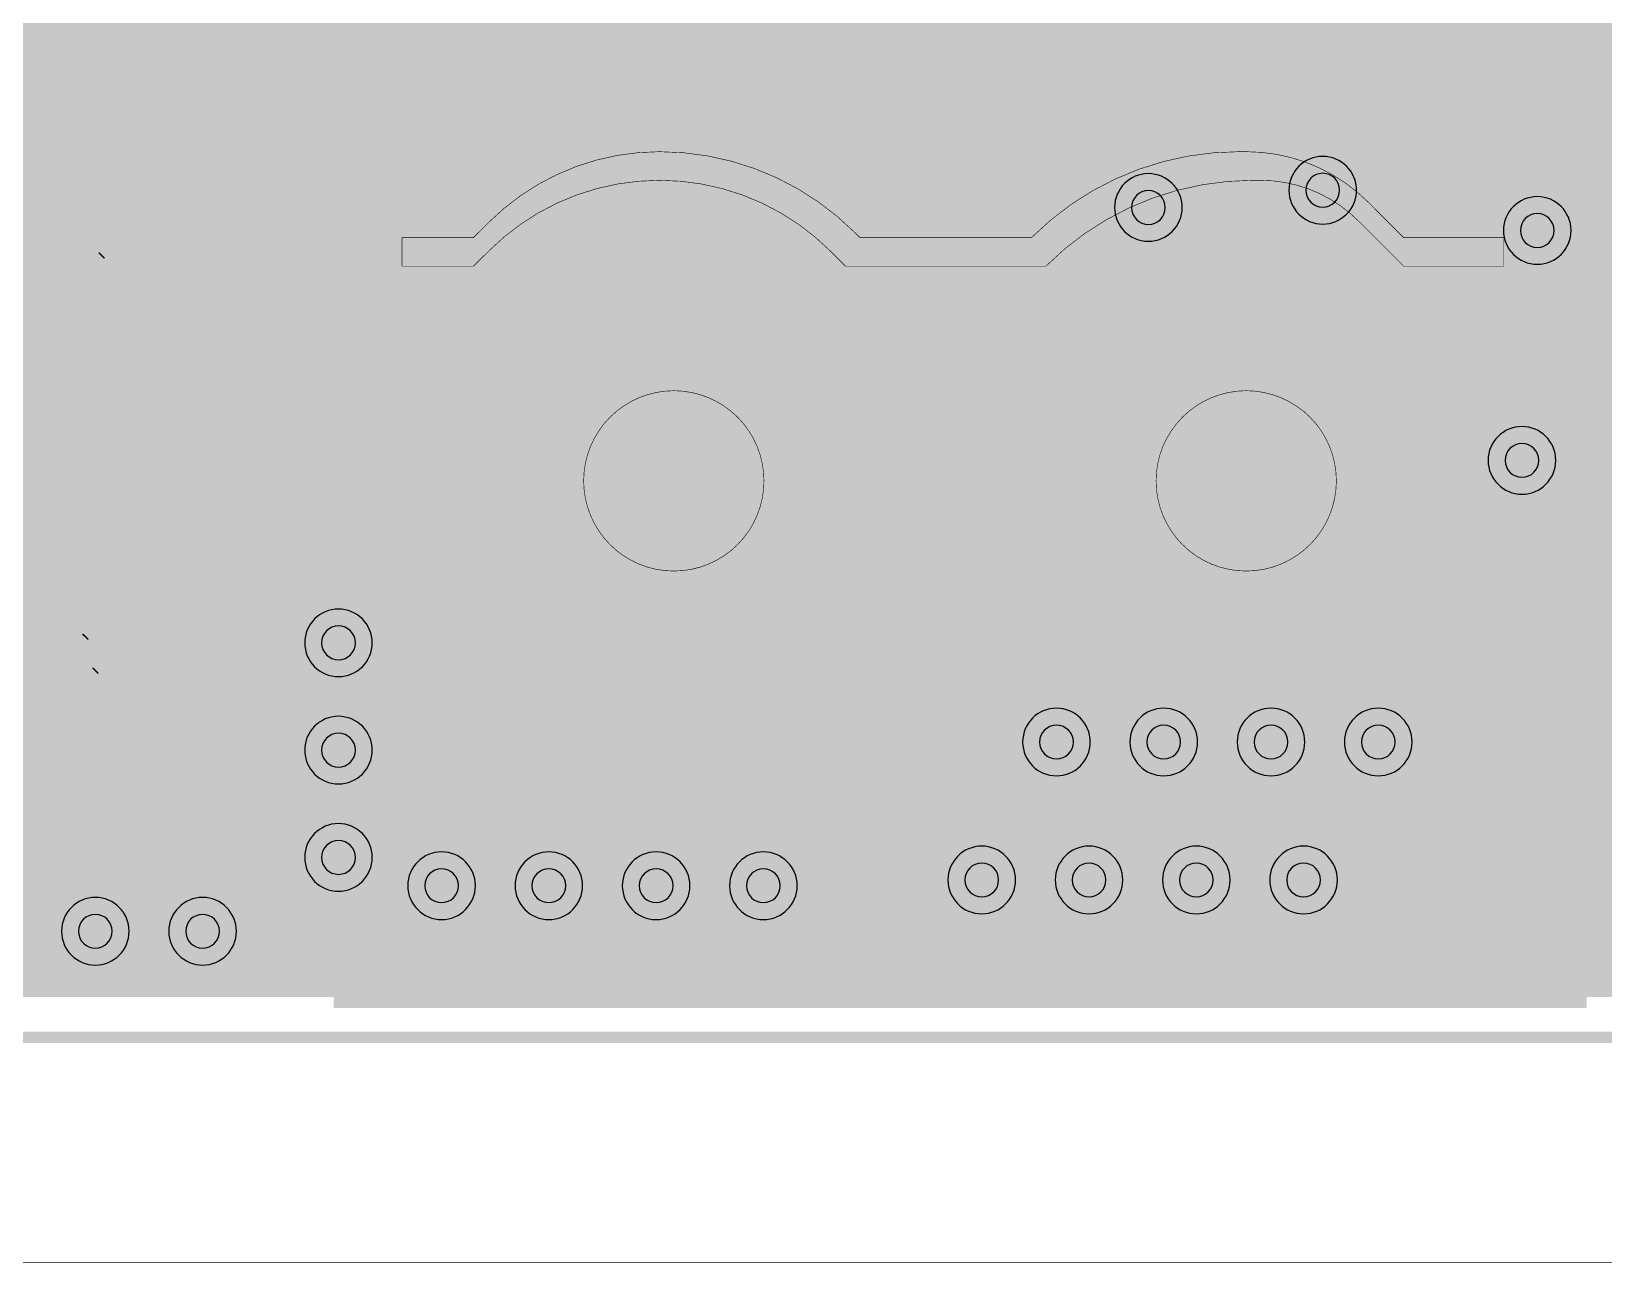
# Model space of a CAD drawing. Header units: millimetres. Extents: x -2 to 135, y -2 to 106.
# Drawn here: x 56.91 to 70.86, y -2 to 8.92 of the extents above; entities that cross this region are included whole.
import ezdxf

# ---------------------------------------------------------------- set-up
doc = ezdxf.new("R2010")
doc.units = ezdxf.units.MM
doc.header["$MEASUREMENT"] = 0
for name, color, linetype, true_color in [('Board-Outline-Layer', 7, 'Continuous', 0xff00ff), ('Bottom-Layer', 7, 'Continuous', 0x0000ff), ('Bottom-Paste-Mask-Layer', 7, 'Continuous', 0x800000), ('Bottom-Solder-Mask-Layer', 7, 'Continuous', 0xaa00ff), ('Custom2', 7, 'Continuous', 0x6969e9), ('Document-Layer', 7, 'Continuous', 0x6464ff), ('Hole-Layer', 7, 'Continuous', 0x222222), ('Multi-Layer', 7, 'Continuous', 0xc0c0c0), ('Pin-Soldering-Layer', 7, 'Continuous', 0xcc9999), ('Top-Layer', 7, 'Continuous', 0xff0000), ('Top-Paste-Mask-Layer', 7, 'Continuous', 0x808080), ('Top-Silkscreen-Layer', 7, 'Continuous', 0xffcc00), ('Top-Solder-Mask-Layer', 7, 'Continuous', 0x800080)]:
    doc.layers.add(name, color=color, linetype=linetype, true_color=true_color)

msp = doc.modelspace()

# ---------------------------------------------------------------- hatches: boundary and pattern name
at = {"layer": 'Bottom-Layer'}
for points in [[(126.424, 0.358), (41.676, 0.358), (42.32, 1.129), (42.801, 2.011), (43.099, 2.97), (43.204, 3.969), (43.111, 4.969), (42.825, 5.932), (42.355, 6.82), (41.72, 7.598), (40.945, 8.237), (40.06, 8.713), (39.1, 9.005), (38.1, 9.104), (37.101, 9.005), (36.14, 8.713), (35.255, 8.237), (34.48, 7.598), (33.845, 6.82), (33.376, 5.932), (33.089, 4.969), (32.996, 3.969), (33.101, 2.97), (33.399, 2.011), (33.88, 1.129), (34.524, 0.358), (0.358, 0.358), (0.358, 99.542), (34.524, 99.542), (33.88, 98.771), (33.399, 97.889), (33.101, 96.93), (32.996, 95.931), (33.089, 94.931), (33.376, 93.968), (33.845, 93.081), (34.48, 92.302), (35.255, 91.663), (36.14, 91.188), (37.101, 90.895), (38.1, 90.796), (39.1, 90.895), (40.06, 91.188), (40.945, 91.663), (41.72, 92.302), (42.355, 93.081), (42.825, 93.968), (43.111, 94.931), (43.204, 95.931), (43.099, 96.93), (42.801, 97.889), (42.32, 98.771), (41.676, 99.542), (126.424, 99.542), (125.779, 98.77), (125.298, 97.886), (125, 96.924), (124.896, 95.923), (124.991, 94.922), (125.28, 93.958), (125.753, 93.069), (126.391, 92.291), (127.169, 91.653), (128.058, 91.18), (129.022, 90.891), (130.023, 90.796), (131.024, 90.9), (131.986, 91.198), (132.87, 91.679), (133.642, 92.324), (133.642, 7.576), (132.87, 8.221), (131.986, 8.702), (131.025, 9), (130.024, 9.104), (129.022, 9.009), (128.058, 8.72), (127.169, 8.247), (126.391, 7.609), (125.753, 6.831), (125.28, 5.943), (124.991, 4.979), (124.896, 3.977), (125, 2.976), (125.298, 2.015), (125.779, 1.131)], [(81.467, 49.917), (81.394, 49.63), (81.456, 49.339), (81.638, 49.106), (81.904, 48.975), (85.778, 45.101), (85.778, 31.758), (85.687, 31.516), (85.696, 31.257), (85.805, 31.021), (85.996, 30.846), (86.24, 30.758), (86.499, 30.772), (86.525, 30.497), (86.662, 30.257), (86.884, 30.094), (68.714, 11.924), (59.361, 11.924), (59.148, 11.882), (58.967, 11.761), (51.4, 4.194), (51.371, 4.17), (51.339, 4.15), (51.293, 4.128), (51.238, 4.108), (51.178, 4.092), (51.12, 4.081), (51.067, 4.076), (51.014, 4.076), (50.575, 4.006), (50.198, 3.77), (49.945, 3.404), (49.856, 2.969), (49.856, 2.469), (49.94, 2.045), (50.18, 1.685), (50.54, 1.445), (50.964, 1.361), (51.388, 1.445), (51.747, 1.685), (51.988, 2.045), (52.072, 2.469), (52.072, 2.969), (52.072, 2.994), (52.071, 3.019), (52.071, 3.072), (52.076, 3.124), (52.087, 3.183), (52.103, 3.242), (52.123, 3.298), (52.145, 3.344), (52.165, 3.376), (52.189, 3.404), (59.244, 10.459), (59.365, 10.158), (59.616, 9.951), (59.935, 9.89), (60.245, 9.989), (69.146, 9.989), (69.36, 10.031), (69.541, 10.152), (78.373, 18.985), (78.341, 18.67), (78.459, 18.376), (78.7, 18.172), (78.753, 18.133), (78.785, 18.107), (78.821, 18.073), (80.173, 16.72), (80.173, 8.567), (80.172, 8.542), (80.171, 8.529), (80.169, 8.521), (80.159, 8.498), (80.142, 8.474), (80.109, 8.434), (80.059, 8.379), (80, 8.314), (79.995, 8.309), (79.99, 8.303), (79.964, 8.272), (79.738, 7.883), (79.676, 7.438), (79.789, 7.003), (80.059, 6.644), (80.445, 6.414), (80.889, 6.349), (81.325, 6.458), (81.687, 6.724), (81.92, 7.108), (81.99, 7.552), (81.885, 7.989), (81.622, 8.353), (81.511, 8.459), (81.462, 8.508), (81.428, 8.548), (81.408, 8.577), (81.394, 8.604), (81.392, 8.613), (81.391, 8.623), (81.39, 8.644), (81.39, 16.972), (81.343, 17.205), (81.212, 17.402), (79.681, 18.933), (79.647, 18.969), (79.621, 19), (79.582, 19.054), (79.377, 19.295), (79.084, 19.413), (78.769, 19.38), (93.708, 34.319), (96.256, 34.319), (95.247, 33.311), (95.02, 32.95), (94.973, 32.526), (95.113, 32.124), (95.415, 31.822), (95.817, 31.681), (96.241, 31.729), (96.602, 31.956), (97.444, 32.797), (98.714, 32.797), (98.633, 32.507), (98.69, 32.212), (98.873, 31.972), (99.143, 31.839), (100.842, 30.139), (100.843, 30.135), (100.844, 30.132), (100.506, 30.132), (100.212, 30.229), (99.905, 30.181), (99.655, 29.998), (99.516, 29.72), (99.52, 29.409), (99.667, 29.135), (99.497, 28.953), (99.408, 28.721), (99.411, 28.472), (99.506, 28.242), (99.68, 28.064), (99.908, 27.963), (100.314, 27.557), (100.314, 24.567), (100.225, 24.34), (100.225, 24.096), (100.314, 23.87), (100.314, 23.327), (98.939, 21.953), (98.634, 21.789), (98.454, 21.493), (98.45, 21.146), (98.621, 20.846), (98.922, 20.674), (99.268, 20.679), (99.564, 20.858), (99.728, 21.163), (101.266, 22.702), (101.387, 22.883), (101.43, 23.096), (101.43, 23.87), (101.519, 24.096), (101.519, 24.34), (101.43, 24.567), (101.43, 27.788), (101.387, 28.002), (101.266, 28.183), (100.697, 28.752), (100.648, 28.891), (100.57, 29.015), (107.706, 29.015), (107.75, 29.017), (107.793, 29.022), (105.172, 26.401), (104.923, 26.315), (104.727, 26.138), (104.617, 25.898), (104.61, 25.635), (104.706, 25.39), (104.891, 25.202), (102.517, 22.828), (102.396, 22.647), (102.354, 22.433), (102.354, 19.008), (102.254, 18.676), (102.336, 18.34), (102.578, 18.092), (102.912, 18.001), (103.246, 18.092), (103.487, 18.34), (103.57, 18.676), (103.47, 19.008), (103.47, 21.154), (103.721, 20.963), (104.032, 20.91), (104.332, 21.008), (105.16, 21.008), (105.361, 20.743), (105.667, 20.61), (105.998, 20.644), (106.27, 20.835), (106.414, 21.135), (106.392, 21.468), (106.211, 21.747), (105.916, 21.902), (105.856, 21.961), (105.675, 22.082), (105.462, 22.124), (104.332, 22.124), (104.032, 22.223), (103.721, 22.17), (103.47, 21.979), (103.47, 22.202), (113.26, 31.992), (113.565, 32.156), (113.744, 32.451), (113.749, 32.797), (115.877, 32.797), (117.432, 31.242), (117.74, 31.036), (118.102, 30.961), (118.465, 31.03), (118.776, 31.23), (118.776, 21.821), (118.818, 21.608), (118.939, 21.427), (119.764, 20.602), (119.91, 20.316), (120.174, 20.134), (120.494, 20.098), (118.338, 17.942), (100.302, 17.942), (99.971, 18.042), (99.635, 17.96), (99.387, 17.718), (99.296, 17.384), (99.387, 17.05), (99.635, 16.809), (99.971, 16.726), (100.302, 16.826), (105.194, 16.826), (105.163, 16.561), (105.24, 16.306), (105.412, 16.102), (105.651, 15.983), (105.917, 15.968), (106.168, 16.061), (118.977, 16.061), (119.191, 16.104), (119.372, 16.225), (123.248, 20.101), (123.369, 20.282), (123.411, 20.495), (123.411, 28.533), (123.686, 28.457), (123.967, 28.504), (124.201, 28.666), (124.346, 28.911), (124.373, 29.195), (124.278, 29.463), (124.278, 33.473), (128.866, 38.061), (129.171, 38.225), (129.351, 38.521), (129.355, 38.867), (129.184, 39.168), (128.883, 39.34), (128.537, 39.335), (128.241, 39.156), (128.077, 38.851), (123.411, 34.185), (123.411, 34.901), (130.549, 42.039), (130.854, 42.203), (131.034, 42.499), (131.038, 42.845), (130.867, 43.146), (130.566, 43.318), (130.22, 43.313), (129.924, 43.134), (129.76, 42.829), (126.063, 39.132), (126.063, 46.506), (126.021, 46.719), (125.9, 46.9), (124.992, 47.808), (124.992, 50.186), (125.092, 50.517), (125.01, 50.854), (124.768, 51.102), (124.434, 51.193), (124.1, 51.102), (123.858, 50.854), (123.776, 50.517), (123.876, 50.186), (123.876, 47.853), (123.35, 48.379), (123.169, 48.5), (122.955, 48.543), (120.55, 48.543), (120.453, 48.593), (120.349, 48.626), (116.222, 52.753), (116.041, 52.874), (115.827, 52.917), (83.709, 52.917), (83.718, 53.214), (83.595, 53.485), (83.542, 53.591), (83.467, 53.683), (80.877, 56.274), (80.877, 64.941), (82.864, 66.928), (83.169, 67.092), (83.348, 67.388), (83.353, 67.734), (83.181, 68.034), (82.88, 68.206), (82.534, 68.202), (82.238, 68.022), (82.074, 67.717), (80.061, 65.703), (80.061, 66.573), (80.467, 66.979), (80.771, 67.143), (80.951, 67.439), (80.956, 67.785), (80.784, 68.085), (80.483, 68.257), (80.137, 68.253), (79.841, 68.073), (79.677, 67.768), (79.293, 67.384), (79.236, 67.684), (79.051, 67.927), (78.775, 68.059), (78.47, 68.053), (78.2, 67.909), (78.024, 67.659), (77.98, 67.357), (78.077, 67.067), (78.077, 55.325), (76.797, 56.606), (76.797, 67.22), (76.896, 67.552), (76.814, 67.888), (76.572, 68.136), (76.238, 68.227), (75.904, 68.136), (75.663, 67.888), (75.58, 67.552), (75.68, 67.22), (75.68, 56.375), (75.723, 56.161), (75.844, 55.98), (80.224, 51.6), (79.545, 51.6), (79.214, 51.699), (78.877, 51.617), (78.629, 51.375), (78.538, 51.041), (78.629, 50.707), (78.877, 50.466), (79.214, 50.384), (79.545, 50.483), (82.498, 50.483), (82.466, 50.298), (82.487, 50.111), (82.226, 50.251), (81.93, 50.263), (81.659, 50.144)], [(64.367, 4.937), (64.281, 5.48), (64.032, 5.97), (63.643, 6.359), (63.153, 6.609), (62.609, 6.695), (62.066, 6.609), (61.576, 6.359), (61.187, 5.97), (60.937, 5.48), (60.851, 4.937), (60.937, 4.393), (61.187, 3.903), (61.576, 3.514), (62.066, 3.265), (62.609, 3.179), (63.153, 3.265), (63.643, 3.514), (64.032, 3.903), (64.281, 4.393)], [(61.209, 4.937, 1), (64.009, 4.937, 1)], [(66.289, 4.937, 1), (69.089, 4.937, 1)]]:
    msp.add_hatch(color=256, dxfattribs=at).paths.add_polyline_path(points)
at = {"layer": 'Bottom-Paste-Mask-Layer'}
for points in [[(61.209, 4.937, 1), (64.009, 4.937, 1)], [(66.289, 4.937, 1), (69.089, 4.937, 1)]]:
    msp.add_hatch(color=256, dxfattribs=at).paths.add_polyline_path(points)
at = {"layer": 'Bottom-Solder-Mask-Layer'}
for points in [[(61.158, 4.937, 1), (64.06, 4.937, 1)], [(66.238, 4.937, 1), (69.14, 4.937, 1)]]:
    msp.add_hatch(color=256, dxfattribs=at).paths.add_polyline_path(points)
at = {"layer": 'Document-Layer'}
msp.add_hatch(color=256, dxfattribs=at).paths.add_polyline_path([(60.323, 6.842), (60.831, 6.842), (60.965, 6.975), (61.409, 7.316), (61.927, 7.531), (62.482, 7.604), (63.038, 7.531), (63.555, 7.316), (64, 6.975), (64.133, 6.842), (65.911, 6.842), (66.45, 7.255), (67.078, 7.515), (67.751, 7.604), (67.816, 7.604), (68.286, 7.51), (68.683, 7.245), (69.086, 6.842), (69.975, 6.842), (69.975, 7.096), (69.086, 7.096), (68.773, 7.409), (68.456, 7.652), (68.086, 7.806), (67.689, 7.858), (67.624, 7.858), (66.951, 7.769), (66.323, 7.509), (65.784, 7.096), (64.26, 7.096), (64.217, 7.139), (63.709, 7.529), (63.117, 7.774), (62.482, 7.858), (61.927, 7.785), (61.409, 7.57), (60.965, 7.229), (60.831, 7.096), (60.196, 7.096), (60.196, 6.842)])
at = {"layer": 'Hole-Layer'}
for points in [[(61.709, 4.937, 1), (63.509, 4.937, 1)], [(66.789, 4.937, 1), (68.589, 4.937, 1)]]:
    msp.add_hatch(color=256, dxfattribs=at).paths.add_polyline_path(points)
at = {"layer": 'Multi-Layer'}
for points in [[(61.209, 4.937, 1), (64.009, 4.937, 1)], [(61.209, 4.937, 1), (64.009, 4.937, 1)], [(61.209, 4.937, 1), (64.009, 4.937, 1)], [(66.289, 4.937, 1), (69.089, 4.937, 1)], [(66.289, 4.937, 1), (69.089, 4.937, 1)], [(66.289, 4.937, 1), (69.089, 4.937, 1)]]:
    msp.add_hatch(color=256, dxfattribs=at).paths.add_polyline_path(points)
at = {"layer": 'Pin-Soldering-Layer'}
for points in [[(61.809, 4.937, 1), (63.409, 4.937, 1)], [(66.889, 4.937, 1), (68.489, 4.937, 1)]]:
    msp.add_hatch(color=256, dxfattribs=at).paths.add_polyline_path(points)
at = {"layer": 'Top-Layer'}
for points in [[(126.424, 0.358), (41.676, 0.358), (42.32, 1.129), (42.801, 2.011), (43.099, 2.97), (43.204, 3.969), (43.111, 4.969), (42.825, 5.932), (42.355, 6.82), (41.72, 7.598), (40.945, 8.237), (40.06, 8.713), (39.1, 9.005), (38.1, 9.104), (37.101, 9.005), (36.14, 8.713), (35.255, 8.237), (34.48, 7.598), (33.845, 6.82), (33.376, 5.932), (33.089, 4.969), (32.996, 3.969), (33.101, 2.97), (33.399, 2.011), (33.88, 1.129), (34.524, 0.358), (0.358, 0.358), (0.358, 99.542), (34.524, 99.542), (33.88, 98.771), (33.399, 97.889), (33.101, 96.93), (32.996, 95.931), (33.089, 94.931), (33.376, 93.968), (33.845, 93.081), (34.48, 92.302), (35.255, 91.663), (36.14, 91.188), (37.101, 90.895), (38.1, 90.796), (39.1, 90.895), (40.06, 91.188), (40.945, 91.663), (41.72, 92.302), (42.355, 93.081), (42.825, 93.968), (43.111, 94.931), (43.204, 95.931), (43.099, 96.93), (42.801, 97.889), (42.32, 98.771), (41.676, 99.542), (126.424, 99.542), (125.779, 98.77), (125.298, 97.886), (125, 96.924), (124.896, 95.923), (124.991, 94.922), (125.28, 93.958), (125.753, 93.069), (126.391, 92.291), (127.169, 91.653), (128.058, 91.18), (129.022, 90.891), (130.023, 90.796), (131.024, 90.9), (131.986, 91.198), (132.87, 91.679), (133.642, 92.324), (133.642, 7.576), (132.87, 8.221), (131.986, 8.702), (131.025, 9), (130.024, 9.104), (129.022, 9.009), (128.058, 8.72), (127.169, 8.247), (126.391, 7.609), (125.753, 6.831), (125.28, 5.943), (124.991, 4.979), (124.896, 3.977), (125, 2.976), (125.298, 2.015), (125.779, 1.131)], [(60.725, 12.57), (60.92, 12.409), (61.142, 12.286), (61.142, 9.264), (52.625, 9.264), (52.258, 9.191), (51.948, 8.984), (47.746, 4.782), (47.539, 4.472), (47.466, 4.105), (47.451, 4.027), (47.41, 3.96), (47.34, 3.848), (47.316, 3.719), (47.316, 1.719), (47.364, 1.54), (47.495, 1.409), (47.674, 1.361), (49.174, 1.361), (49.353, 1.409), (49.484, 1.54), (49.532, 1.719), (49.532, 3.719), (49.527, 3.779), (49.512, 3.838), (53.022, 7.348), (57.017, 7.348), (57.017, 7.237), (57.061, 7.067), (57.18, 6.937), (57.061, 6.808), (57.017, 6.637), (57.017, 5.637), (57.088, 5.424), (57.271, 5.295), (57.314, 5.236), (57.345, 5.169), (57.316, 5.107), (57.276, 5.05), (57.077, 4.924), (56.999, 4.701), (56.999, 3.801), (57.047, 3.622), (57.178, 3.491), (57.358, 3.443), (58.358, 3.443), (58.537, 3.491), (58.668, 3.622), (58.716, 3.801), (58.716, 4.701), (58.692, 4.83), (58.623, 4.942), (58.55, 5.044), (58.503, 5.159), (58.535, 5.231), (58.58, 5.295), (58.763, 5.424), (58.834, 5.637), (58.834, 6.637), (58.791, 6.808), (58.671, 6.937), (58.791, 7.067), (58.834, 7.237), (58.834, 7.348), (60.773, 7.348), (60.963, 6.588), (61.085, 5.813), (60.888, 5.294), (60.862, 4.739), (61.011, 4.203), (61.32, 3.741), (61.758, 3.399), (62.28, 3.21), (62.836, 3.193), (63.369, 3.351), (63.826, 3.668), (64.161, 4.111), (64.342, 4.637), (64.349, 5.192), (64.182, 5.722), (63.858, 6.174), (63.858, 9.531), (63.953, 10.997), (64.235, 12.439), (64.244, 12.485), (64.247, 12.531), (64.247, 14.531), (64.199, 14.71), (64.068, 14.841), (63.889, 14.889), (62.248, 14.889), (60.307, 16.83), (60.307, 35.693), (60.225, 36.158), (59.99, 36.566), (59.628, 36.87), (59.185, 37.031), (58.713, 37.031), (58.27, 36.87), (57.909, 36.566), (57.673, 36.158), (57.591, 35.693), (57.591, 16.267), (57.637, 15.915), (57.773, 15.588), (57.989, 15.307)], [(57.376, 8.237), (58.476, 8.237), (58.476, 7.237), (57.376, 7.237)], [(57.376, 6.637), (58.476, 6.637), (58.476, 5.637), (57.376, 5.637)], [(61.209, 4.937, 1), (64.009, 4.937, 1)], [(66.289, 4.937, 1), (69.089, 4.937, 1)], [(57.358, 4.701), (58.358, 4.701), (58.358, 3.801), (57.358, 3.801)], [(57.358, 3.001), (58.358, 3.001), (58.358, 2.101), (57.358, 2.101)]]:
    msp.add_hatch(color=256, dxfattribs=at).paths.add_polyline_path(points)
at = {"layer": 'Top-Paste-Mask-Layer'}
for points in [[(57.376, 8.237), (58.476, 8.237), (58.476, 7.237), (57.376, 7.237)], [(57.376, 6.637), (58.476, 6.637), (58.476, 5.637), (57.376, 5.637)], [(61.209, 4.937, 1), (64.009, 4.937, 1)], [(66.289, 4.937, 1), (69.089, 4.937, 1)], [(57.358, 4.701), (58.358, 4.701), (58.358, 3.801), (57.358, 3.801)], [(57.358, 3.001), (58.358, 3.001), (58.358, 2.101), (57.358, 2.101)]]:
    msp.add_hatch(color=256, dxfattribs=at).paths.add_polyline_path(points)
at = {"layer": 'Top-Solder-Mask-Layer'}
for points in [[(57.325, 8.288), (58.527, 8.288), (58.527, 7.186), (57.325, 7.186)], [(57.325, 6.688), (58.527, 6.688), (58.527, 5.586), (57.325, 5.586)], [(61.158, 4.937, 1), (64.06, 4.937, 1)], [(66.238, 4.937, 1), (69.14, 4.937, 1)], [(57.307, 4.752), (58.409, 4.752), (58.409, 3.75), (57.307, 3.75)], [(57.307, 3.052), (58.409, 3.052), (58.409, 2.05), (57.307, 2.05)]]:
    msp.add_hatch(color=256, dxfattribs=at).paths.add_polyline_path(points)

# ---------------------------------------------------------------- linework, layer by layer
at = {"layer": 'Board-Outline-Layer', "const_width": 0.1}
msp.add_lwpolyline([(0, 0), (0, 99.9), (134, 99.9), (134, 0)], close=True, dxfattribs=at)
at = {"layer": 'Bottom-Layer', "const_width": 0.00508}
msp.add_lwpolyline([(-2.201, -1.996), (-2.201, 101.841), (135.093, 101.841), (135.093, -1.996)], close=True, dxfattribs=at)
at = {"layer": 'Bottom-Layer', "const_width": 0.4}
msp.add_lwpolyline([(59.361, 11.366), (50.964, 2.969)], dxfattribs=at)
at = {"layer": 'Custom2', "const_width": 0.0127}
for points in [[(57.506, 6.963), (57.557, 6.912)], [(57.506, 6.963), (57.557, 6.912)], [(57.362, 3.579), (57.413, 3.529)], [(57.362, 3.579), (57.413, 3.529)], [(57.452, 3.278), (57.502, 3.227)], [(57.452, 3.278), (57.502, 3.227)]]:
    msp.add_lwpolyline(points, dxfattribs=at)
at = {"layer": 'Document-Layer', "const_width": 0.00508}
msp.add_lwpolyline([(60.323, 6.842), (60.831, 6.842), (60.965, 6.975, -0.199), (62.482, 7.604, -0.199), (64, 6.975), (64.133, 6.842), (65.911, 6.842, -0.199), (67.751, 7.604), (67.816, 7.604, -0.199), (68.683, 7.245), (69.086, 6.842), (69.975, 6.842), (69.975, 7.096), (69.086, 7.096), (68.773, 7.409, 0.199), (67.689, 7.858), (67.624, 7.858, 0.199), (65.784, 7.096), (64.26, 7.096), (64.217, 7.139, 0.199), (62.482, 7.858, 0.199), (60.965, 7.229), (60.831, 7.096), (60.196, 7.096), (60.196, 6.842)], format="xyb", close=True, dxfattribs=at)
at = {"layer": 'Hole-Layer'}
for points in [[(68.218, 7.516, 1), (68.518, 7.516), (68.518, 7.516, 1), (68.218, 7.516)], [(66.671, 7.363, 1), (66.971, 7.363), (66.971, 7.363, 1), (66.671, 7.363)], [(70.122, 7.159, 1), (70.422, 7.159), (70.422, 7.159, 1), (70.122, 7.159)], [(69.986, 5.119, 1), (70.286, 5.119), (70.286, 5.119, 1), (69.986, 5.119)], [(59.483, 3.5, 1), (59.783, 3.5), (59.783, 3.5, 1), (59.483, 3.5)], [(59.483, 2.548, 1), (59.783, 2.548), (59.783, 2.548, 1), (59.483, 2.548)], [(65.855, 2.62, 1), (66.155, 2.62), (66.155, 2.62, 1), (65.855, 2.62)], [(66.807, 2.62, 1), (67.107, 2.62), (67.107, 2.62, 1), (66.807, 2.62)], [(67.759, 2.62, 1), (68.059, 2.62), (68.059, 2.62, 1), (67.759, 2.62)], [(68.711, 2.62, 1), (69.011, 2.62), (69.011, 2.62, 1), (68.711, 2.62)], [(59.483, 1.596, 1), (59.783, 1.596), (59.783, 1.596, 1), (59.483, 1.596)], [(65.192, 1.396, 1), (65.492, 1.396), (65.492, 1.396, 1), (65.192, 1.396)], [(66.144, 1.396, 1), (66.444, 1.396), (66.444, 1.396, 1), (66.144, 1.396)], [(67.096, 1.396, 1), (67.396, 1.396), (67.396, 1.396, 1), (67.096, 1.396)], [(68.048, 1.396, 1), (68.348, 1.396), (68.348, 1.396, 1), (68.048, 1.396)], [(60.398, 1.345, 1), (60.698, 1.345), (60.698, 1.345, 1), (60.398, 1.345)], [(61.35, 1.345, 1), (61.65, 1.345), (61.65, 1.345, 1), (61.35, 1.345)], [(62.302, 1.345, 1), (62.602, 1.345), (62.602, 1.345, 1), (62.302, 1.345)], [(63.254, 1.345, 1), (63.554, 1.345), (63.554, 1.345, 1), (63.254, 1.345)], [(57.325, 0.941, 1), (57.625, 0.941), (57.625, 0.941, 1), (57.325, 0.941)], [(58.277, 0.941, 1), (58.577, 0.941), (58.577, 0.941, 1), (58.277, 0.941)]]:
    msp.add_lwpolyline(points, format="xyb", dxfattribs=at)
at = {"layer": 'Multi-Layer'}
for points in [[(68.068, 7.516, 1), (68.668, 7.516, 1)], [(66.521, 7.363, 1), (67.121, 7.363, 1)], [(69.972, 7.159, 1), (70.572, 7.159, 1)], [(69.836, 5.119, 1), (70.436, 5.119, 1)], [(59.333, 3.5, 1), (59.933, 3.5, 1)], [(59.333, 2.548, 1), (59.933, 2.548, 1)], [(65.705, 2.62, 1), (66.305, 2.62, 1)], [(66.657, 2.62, 1), (67.257, 2.62, 1)], [(67.609, 2.62, 1), (68.209, 2.62, 1)], [(68.561, 2.62, 1), (69.161, 2.62, 1)], [(59.333, 1.596, 1), (59.933, 1.596, 1)], [(65.042, 1.396, 1), (65.642, 1.396, 1)], [(65.994, 1.396, 1), (66.594, 1.396, 1)], [(66.946, 1.396, 1), (67.546, 1.396, 1)], [(67.898, 1.396, 1), (68.498, 1.396, 1)], [(60.248, 1.345, 1), (60.848, 1.345, 1)], [(61.2, 1.345, 1), (61.8, 1.345, 1)], [(62.152, 1.345, 1), (62.752, 1.345, 1)], [(63.104, 1.345, 1), (63.704, 1.345, 1)], [(57.175, 0.941, 1), (57.775, 0.941, 1)], [(58.127, 0.941, 1), (58.727, 0.941, 1)]]:
    msp.add_lwpolyline(points, format="xyb", close=True, dxfattribs=at)
at = {"layer": 'Pin-Soldering-Layer', "const_width": 0.00508}
for points in [[(61.809, 4.937, 1), (63.409, 4.937), (63.409, 4.937, 1), (61.809, 4.937)], [(66.889, 4.937, 1), (68.489, 4.937), (68.489, 4.937, 1), (66.889, 4.937)]]:
    msp.add_lwpolyline(points, format="xyb", dxfattribs=at)
at = {"layer": 'Top-Layer', "const_width": 0.00508}
msp.add_lwpolyline([(-2.201, -1.996), (-2.201, 101.841), (135.093, 101.841), (135.093, -1.996)], close=True, dxfattribs=at)
at = {"layer": 'Top-Layer'}
for points, const_width in [([(62.5, 7.207), (62.5, 13.142)], 2), ([(52.625, 8.306), (61.401, 8.306)], 1.2), ([(61.401, 8.306), (62.5, 7.207)], 1.2), ([(62.5, 7.207), (62.5, 4.81)], 2), ([(57.926, 6.137), (57.926, 4.319)], 0.4), ([(57.926, 4.319), (57.858, 4.251)], 0.4)]:
    msp.add_lwpolyline(points, dxfattribs=dict(at, const_width=const_width))
at = {"layer": 'Top-Silkscreen-Layer'}
for points, const_width in [([(59.589, 8.787), (59.589, 0.387)], 0.254), ([(70.709, 8.787), (59.589, 8.787)], 0.254), ([(59.589, 8.787), (59.589, 0.387)], 0.254), ([(70.709, 8.787), (59.589, 8.787)], 0.254), ([(70.709, 8.787), (70.709, 0.387)], 0.254), ([(70.709, 8.787), (70.709, 0.387)], 0.254), ([(57.12, 7.238), (57.12, 8.488)], 0.254), ([(57.12, 8.488), (58.72, 8.488)], 0.254), ([(57.12, 7.238), (57.12, 8.488)], 0.254), ([(57.12, 8.488), (58.72, 8.488)], 0.254), ([(58.72, 7.238), (58.72, 8.488)], 0.254), ([(58.72, 7.238), (58.72, 8.488)], 0.254), ([(59.589, 6.969), (61.052, 6.969)], 0.254), ([(59.589, 6.969), (61.052, 6.969)], 0.254), ([(63.846, 6.969), (66.132, 6.969)], 0.254), ([(63.846, 6.969), (66.132, 6.969)], 0.254), ([(68.926, 6.969), (70.709, 6.969)], 0.254), ([(68.926, 6.969), (70.709, 6.969)], 0.254), ([(57.126, 5.387), (57.126, 6.637)], 0.254), ([(57.126, 5.387), (57.126, 6.637)], 0.254), ([(58.726, 5.387), (58.726, 6.637)], 0.254), ([(58.726, 5.387), (58.726, 6.637)], 0.254), ([(57.126, 5.387), (58.726, 5.387)], 0.254), ([(57.126, 5.387), (58.726, 5.387)], 0.254), ([(57.107, 4.951), (57.107, 3.801)], 0.2), ([(57.107, 4.951), (57.107, 3.801)], 0.2), ([(57.108, 4.951), (58.587, 4.951)], 0.2), ([(57.108, 4.951), (58.587, 4.951)], 0.2), ([(58.608, 4.951), (58.608, 3.801)], 0.2), ([(58.608, 4.951), (58.608, 3.801)], 0.2), ([(57.507, 3.571), (58.187, 3.571)], 0.2), ([(57.507, 3.571), (57.812, 3.267)], 0.2), ([(57.507, 3.571), (58.187, 3.571)], 0.2), ([(57.507, 3.571), (57.812, 3.267)], 0.2), ([(58.179, 3.571), (57.875, 3.267)], 0.2), ([(58.179, 3.571), (57.875, 3.267)], 0.2), ([(58.179, 3.571), (58.187, 3.571)], 0.2), ([(58.179, 3.571), (58.187, 3.571)], 0.2), ([(57.812, 3.267), (57.875, 3.267)], 0.2), ([(57.812, 3.267), (57.875, 3.267)], 0.2), ([(57.107, 3.001), (57.107, 1.951)], 0.2), ([(57.107, 3.001), (57.107, 1.951)], 0.2), ([(58.608, 3.001), (58.608, 1.951)], 0.2), ([(58.608, 3.001), (58.608, 1.951)], 0.2), ([(57.107, 1.951), (57.407, 1.651)], 0.2), ([(57.107, 1.951), (57.407, 1.651)], 0.2), ([(58.608, 1.951), (58.308, 1.651)], 0.2), ([(58.608, 1.951), (58.308, 1.651)], 0.2), ([(57.407, 1.651), (58.308, 1.651)], 0.2), ([(57.407, 1.651), (58.308, 1.651)], 0.2), ([(70.709, 0.387), (59.589, 0.387)], 0.254), ([(70.709, 0.387), (59.589, 0.387)], 0.254)]:
    msp.add_lwpolyline(points, dxfattribs=dict(at, const_width=const_width))
at = {"layer": 'Top-Silkscreen-Layer', "const_width": 0.254}
for points in [[(63.846, 6.969, 0.648), (61.052, 6.969)], [(63.846, 6.969, 0.648), (61.052, 6.969)], [(68.926, 6.969, 0.648), (66.132, 6.969)], [(68.926, 6.969, 0.648), (66.132, 6.969)]]:
    msp.add_lwpolyline(points, format="xyb", dxfattribs=at)

doc.saveas('drawing.dxf')
